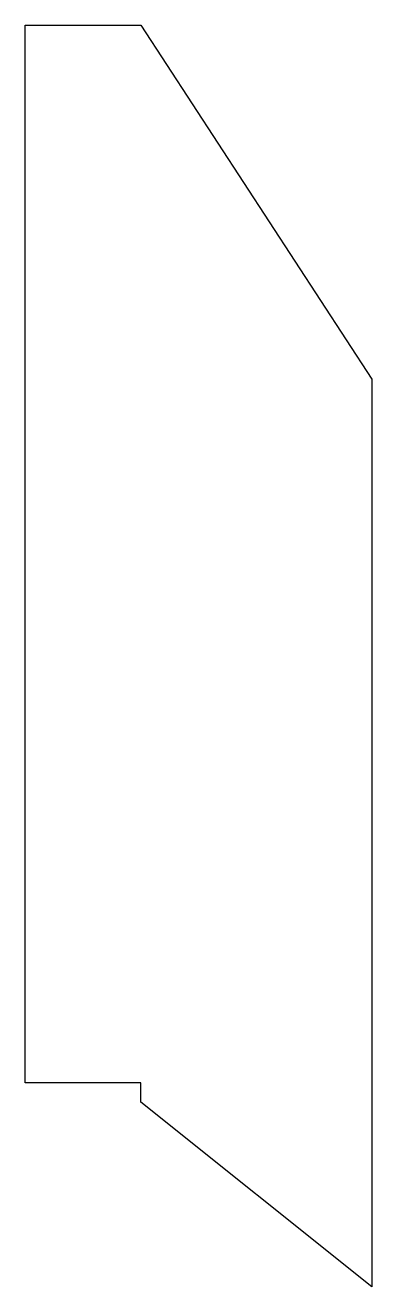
# Model space of a CAD drawing. Extents: x 19050 to 76200, y 0 to 208280.
import ezdxf

# ---------------------------------------------------------------- set-up
doc = ezdxf.new("R2010")
doc.units = 0
doc.layers.add('MODELSKETCH_VISIBLE', color=7, linetype='CONTINUOUS')

msp = doc.modelspace()

# ---------------------------------------------------------------- linework, layer by layer
at = {"layer": 'MODELSKETCH_VISIBLE'}
for p, q in [((19050, 33655), (19050, 208280)), ((19050, 208280), (38100, 208280)), ((38100, 208280), (76200, 149860)), ((76200, 149860), (76200, 0)), ((38100, 33655), (19050, 33655)), ((38100, 30480), (38100, 33655)), ((76200, 0), (38100, 30480))]:
    msp.add_line(p, q, dxfattribs=at)

doc.saveas('drawing.dxf')
